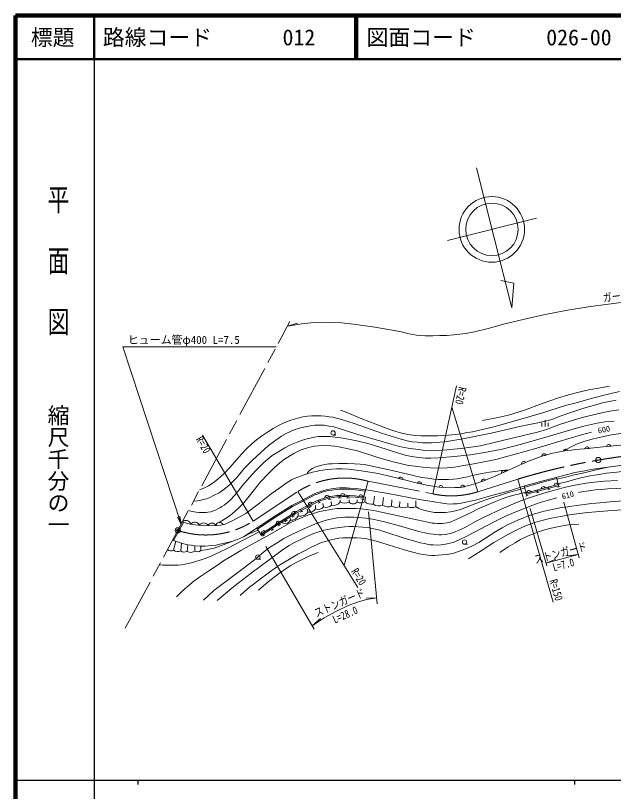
# Model space of a CAD drawing. Units: millimetres, scale not verified. Extents: x 40000 to 680000, y 20000 to 380000.
# Drawn here: x 40000 to 176915, y 202409 to 380000 of the extents above; entities that cross this region are included whole.
import ezdxf
from ezdxf.enums import TextEntityAlignment as Align

# ---------------------------------------------------------------- set-up
doc = ezdxf.new("R2010")
doc.units = ezdxf.units.MM
doc.header["$LTSCALE"] = 1000
doc.header["$PDMODE"] = 32
doc.header["$PDSIZE"] = 500
doc.linetypes.add('CHAIN', pattern=[18.5, 12, -1.5, 3.5, -1.5])
doc.linetypes.add('DASHED', pattern=[7.5, 6, -1.5])
for name, color, linetype, lineweight in [('M-BGD', 7, 'Continuous', 13), ('M-BMK', 2, 'CHAIN', 13), ('M-BMK-SRVR', 3, 'Continuous', 13), ('M-STR-HTXT', 7, 'Continuous', 13), ('M-TTL', 2, 'Continuous', 140), ('M-TTL-BAND', 7, 'Continuous', 25), ('M-TTL-LINE', 7, 'Continuous', 50)]:
    doc.layers.add(name, color=color, linetype=linetype, lineweight=lineweight)
doc.layers.add('M-OTRS', color=6, linetype='Continuous')
doc.layers.add('M-TTL-TXT', color=7, linetype='Continuous')
doc.styles.add('@ＭＳ ゴシック', font='')
doc.styles.add('ＭＳ ゴシック', font='')
doc.styles.get('@ＭＳ ゴシック').set_extended_font_data('@MS Gothic')
doc.styles.get('ＭＳ ゴシック').set_extended_font_data('MS Gothic')

# ---------------------------------------------------------------- blocks, each defined once
blk = doc.blocks.new('open_arrow')
at = {"color": 0, "linetype": 'Continuous', "lineweight": -2}
blk.add_lwpolyline([(7.5, 1.25), (0, 0), (7.5, -1.25)], dxfattribs=at)

msp = doc.modelspace()

# ---------------------------------------------------------------- linework, layer by layer
at = {"layer": 'M-BGD'}
for p, q in [((160484, 285908), (160484, 286808)), ((161234, 285908), (161234, 287408)), ((161984, 285908), (161984, 286808)), ((112707, 283971), (113373, 283971)), ((170360, 280835), (171345, 280941)), ((175332, 281368), (176317, 281467)), ((160528, 279149), (161482, 279414)), ((165391, 280290), (166373, 280421)), ((155876, 277318), (156786, 277710)), ((151315, 275271), (152216, 275682)), ((127718, 274067), (128683, 273838)), ((146712, 273321), (147648, 273648)), ((163871, 274335), (164346, 272392)), ((131994, 273012), (132962, 272799)), ((136903, 272071), (137891, 271994)), ((141895, 272013), (142876, 272152)), ((156491, 272325), (157003, 270389)), ((160374, 271645), (161330, 271907)), ((161710, 272012), (162289, 272171)), ((162000, 272092), (162159, 271513)), ((163303, 272434), (164263, 272681)), ((164562, 272757), (163980, 272608)), ((164711, 272176), (164130, 272027)), ((164420, 272102), (164271, 272683)), ((113949, 270154), (114548, 270181)), ((114249, 270167), (114276, 269568)), ((114415, 270171), (115405, 270191)), ((115799, 270192), (116398, 270166)), ((116098, 270179), (116073, 269579)), ((118588, 269943), (119570, 269817)), ((119602, 269511), (120117, 271461)), ((121955, 268197), (122158, 270027)), ((156626, 270584), (157198, 270766)), ((156808, 270012), (157380, 270194)), ((156912, 270675), (157094, 270103)), ((157090, 270730), (158039, 271014)), ((159150, 271308), (159729, 271467)), ((159309, 270729), (159888, 270888)), ((159439, 271387), (159599, 270809)), ((161870, 271434), (162448, 271593)), ((107102, 267952), (107977, 268417)), ((109077, 268980), (109638, 269193)), ((109290, 268419), (109851, 268631)), ((109358, 269086), (109570, 268525)), ((110530, 267520), (110350, 268354)), ((110834, 269596), (111793, 269848)), ((111535, 269799), (112125, 269910)), ((111646, 269209), (112236, 269320)), ((111830, 269854), (111941, 269265)), ((112387, 267906), (112252, 268762)), ((113977, 269554), (114576, 269582)), ((114350, 268674), (114322, 269114)), ((115773, 269592), (116372, 269566)), ((116368, 268628), (116365, 269135)), ((118230, 268614), (118238, 269135)), ((119860, 269175), (119265, 269251)), ((119937, 269770), (119341, 269847)), ((119563, 269213), (119639, 269808)), ((120019, 268736), (120136, 269836)), ((124062, 267958), (124240, 269690)), ((126119, 267713), (126178, 269185)), ((127941, 267575), (127959, 268764)), ((129840, 267527), (129824, 268403)), ((131644, 267595), (131690, 268920)), ((104977, 266832), (105509, 267110)), ((105243, 266971), (105521, 266439)), ((105255, 266300), (105787, 266578)), ((106906, 266325), (106808, 267009)), ((106968, 267880), (107497, 268162)), ((107233, 268021), (107515, 267492)), ((107250, 267351), (107779, 267633)), ((108689, 267088), (108653, 267875)), ((101378, 264660), (101886, 264980)), ((101632, 264820), (101952, 264312)), ((102938, 264505), (102898, 264932)), ((103038, 265703), (103545, 266023)), ((103254, 265822), (104096, 266345)), ((103291, 265863), (103611, 265355)), ((103357, 265195), (103865, 265515)), ((104732, 265516), (104682, 266081)), ((98264, 262647), (98766, 262976)), ((99717, 263590), (100547, 264130)), ((99876, 263707), (100380, 264032)), ((100128, 263869), (100454, 263365)), ((100202, 263203), (100706, 263528)), ((101285, 263784), (101073, 264114)), ((101698, 264152), (102206, 264472)), ((96328, 261013), (95241, 262692)), ((96245, 261318), (96744, 261651)), ((96347, 261385), (97174, 261931)), ((96494, 261485), (96827, 260985)), ((96578, 260819), (97077, 261152)), ((98515, 262812), (98844, 262310)), ((98593, 262145), (99095, 262474)), ((76199, 257635), (76672, 259680)), ((77836, 257461), (78023, 259230)), ((79321, 257341), (79483, 258888)), ((81070, 257425), (81091, 258637)), ((82466, 257538), (82469, 258552)), ((142812, 258994), (143479, 258994)), ((95485, 255562), (96151, 255562))]:
    msp.add_line(p, q, dxfattribs=at)
at = {"layer": 'M-BGD', "linetype": 'DASHED'}
msp.add_line((76197, 259850), (78471, 263999), dxfattribs=at)
at = {"layer": 'M-BGD'}
for points in [[(146913, 287327), (150155, 287906), (152857, 288549), (156517, 289682), (160596, 291187), (164090, 292399), (166586, 293183), (168992, 293775), (171295, 294302), (173913, 294818), (175998, 295165)], [(114414, 289700), (115720, 289239), (119296, 287732), (122499, 286484), (125491, 285301), (127078, 284820), (128149, 284517), (129837, 284131), (131489, 283894), (132785, 283791), (134136, 283791), (135438, 283801), (136701, 283835), (138017, 283843), (139118, 283937), (139871, 284002), (140714, 284075), (142016, 284275), (143060, 284481), (144649, 284757), (147229, 285317), (149520, 285901), (155693, 287616), (160408, 288954), (165964, 290720), (168396, 291389), (171307, 292209), (174191, 292946), (178299, 293962)], [(82140, 271454), (83105, 271830), (84192, 272388), (85241, 273051), (86358, 273906), (87660, 275081), (89183, 276647), (91088, 278820), (92713, 280640), (94194, 282054), (95161, 282879), (96340, 283747), (97910, 284803), (98960, 285450), (100354, 286234), (101671, 286837), (103070, 287380), (104622, 287835), (105813, 288126), (106840, 288282), (107822, 288356), (109131, 288395), (110014, 288363), (110929, 288280), (111839, 288170), (112639, 288046), (114659, 287570), (117508, 286646), (121452, 285220), (123806, 284414), (127781, 283186), (129690, 282665), (130795, 282455), (131955, 282327), (133202, 282212), (134246, 282195), (135245, 282201), (136119, 282268), (138292, 282447), (140142, 282718), (142443, 283142), (145868, 283820), (148946, 284451), (155763, 285999), (159574, 286747), (162240, 287403), (162992, 287634), (164466, 288213), (167362, 289246), (170152, 290150), (172841, 290929), (174404, 291327), (175893, 291666), (177523, 291981)], [(80763, 268888), (81645, 268925), (82198, 269040), (82967, 269198), (83700, 269421), (84461, 269701), (85303, 270112), (86656, 270795), (87725, 271541), (88923, 272533), (90662, 274284), (92338, 276337), (94154, 278152), (96231, 280104), (97834, 281503), (99605, 282819), (100888, 283738), (101967, 284350), (103774, 285176), (105244, 285645), (106286, 285857), (107504, 286086), (108539, 286223), (109404, 286278), (110041, 286266), (110634, 286210), (111777, 286050), (112877, 285846), (115326, 285125), (118410, 284092), (126008, 281861), (127614, 281439), (128952, 281165), (130368, 280911), (132245, 280651), (133841, 280480), (135326, 280394), (136775, 280467), (138800, 280578), (142672, 281019), (146468, 281544), (149894, 282346), (154723, 283487), (159485, 284661), (161584, 285263), (164809, 286450), (167963, 287503), (170046, 288058), (172330, 288613), (174552, 289168), (176041, 289476), (178106, 289753)], [(79600, 266724), (80474, 266525), (81401, 266368), (82064, 266268), (82462, 266261), (83132, 266241), (83615, 266265), (84059, 266298), (84736, 266427), (85325, 266624), (85780, 266781), (86339, 267076), (86960, 267395), (87274, 267596), (87774, 267947), (88165, 268253), (89049, 269033), (90307, 270332), (91977, 272414), (93474, 274201), (95010, 275902), (96869, 277730), (97735, 278472), (98776, 279276), (99643, 279874), (100663, 280461), (101671, 281056), (102989, 281717), (104514, 282384), (105460, 282737), (106443, 283045), (107434, 283308), (108480, 283516), (109306, 283634), (110278, 283673), (111341, 283674), (112058, 283625), (113151, 283501), (115011, 283244), (118169, 282649), (120698, 282046), (123164, 281319), (127429, 279909), (129191, 279396), (130685, 279095), (132313, 278850), (133885, 278705), (135123, 278716), (136996, 278772), (140426, 279039), (144162, 279485), (147859, 280066), (151394, 280779), (155520, 281827), (160644, 283301), (164536, 284438), (168476, 285544), (170427, 286057), (173159, 286681), (174995, 286985), (177069, 287197)], [(86593, 263945), (88716, 265278), (89636, 265965), (91145, 267304), (92240, 268472), (94389, 271108), (96086, 273298), (97812, 275121), (99282, 276537), (100511, 277658), (101620, 278486), (103708, 279786), (105432, 280588), (107075, 281122), (108451, 281416), (109400, 281509), (110589, 281563), (112271, 281481), (113006, 281412), (114065, 281256), (118281, 280374), (122751, 278939), (126193, 277960), (128398, 277397), (129996, 277028), (131491, 276835), (133149, 276628), (134910, 276466), (137042, 276428), (138834, 276492), (140526, 276666), (142217, 276921), (144924, 277406), (149950, 278420), (158837, 280805), (166451, 283125), (169561, 284036), (171851, 284671)], [(165366, 280284), (167042, 281219), (168471, 281863), (170356, 282546), (172050, 283077), (174593, 283659), (176482, 284039), (178594, 284355)], [(180918, 281929), (175327, 281368), (170205, 280819), (168231, 280640), (167316, 280546), (165860, 280352), (164871, 280215), (163831, 280024), (163022, 279816), (161595, 279445), (160709, 279199), (158913, 278563), (157424, 277986), (156592, 277626), (154528, 276737), (150345, 274829), (147241, 273506), (145425, 272873), (143802, 272439), (142530, 272103), (141623, 271975), (140598, 271947), (139288, 271919), (138450, 271951), (136975, 272065), (136028, 272198), (134166, 272535), (132026, 273005), (128426, 273899), (127558, 274105)], [(164247, 272797), (166121, 273290), (168013, 273817), (169464, 274193), (171595, 274618), (173542, 274951), (175349, 275254), (177685, 275519), (180206, 275812), (183580, 276069), (188987, 276391), (193806, 276675), (195932, 276878), (197840, 277122), (200369, 277628), (202766, 278222), (205837, 278941), (207050, 279253)], [(168870, 270861), (170053, 271069), (171282, 271245), (172692, 271433), (174101, 271521), (175595, 271643), (177691, 271772), (181733, 271891), (186178, 271982), (189365, 272127), (192384, 272270), (195072, 272443), (196682, 272586), (197904, 272759), (199197, 273003), (201354, 273506), (203041, 274006), (205701, 274943), (209780, 276665), (212805, 277896), (214542, 278444), (216904, 279359)], [(75956, 259937), (77095, 259529), (78023, 259230), (78863, 259009), (79483, 258888), (80192, 258751), (81018, 258642), (82300, 258550), (83435, 258566), (84837, 258682), (85909, 258811), (86752, 258983), (88500, 259409), (89773, 259726), (90863, 260077), (92219, 260678), (95782, 263053), (99393, 265420), (103277, 267862), (105381, 268961), (107392, 270032), (108402, 270542), (109207, 270847), (110145, 271172), (111327, 271489), (112383, 271689), (113417, 271836), (114177, 271866), (114848, 271897), (115795, 271893), (116553, 271861), (117974, 271736), (120714, 271385), (125323, 270581), (132398, 269251), (135884, 268686), (137776, 268367), (138825, 268213), (139525, 268190), (140211, 268208), (141146, 268270), (142041, 268399), (145649, 269183), (148775, 270046), (153119, 271251), (156837, 272435), (161952, 273842), (165521, 274759), (168081, 275384), (170333, 275831), (171723, 276063), (173331, 276311), (176214, 276742), (179619, 277165)], [(106743, 275079), (106862, 275335), (106999, 275553), (107242, 275801), (107645, 276098), (107969, 276308), (108786, 276680), (110102, 277071), (110829, 277224), (111764, 277363), (112515, 277417), (114039, 277488), (116049, 277498), (117642, 277428), (118903, 277333), (119823, 277223), (120559, 277078), (121624, 276873), (125579, 275987), (130830, 274774), (131937, 274524), (133063, 274302), (134398, 274103), (135818, 273905), (136730, 273822), (137734, 273787), (139127, 273822), (140297, 273891), (141113, 273975), (142249, 274160), (143467, 274435), (144575, 274708), (145600, 274938), (146848, 275202), (148489, 275504), (150297, 275737), (151300, 275849), (152054, 275918), (152717, 275911)], [(127558, 274105), (125637, 274560), (123007, 275147), (120175, 275663), (118059, 275969), (116256, 276144), (114800, 276226), (113463, 276226), (112407, 276164), (111330, 276066), (110340, 275947), (109673, 275860), (108832, 275671), (108000, 275465), (106743, 275079), (106084, 274864), (105457, 274621), (104653, 274308), (103830, 274012), (103224, 273752), (102571, 273378), (101980, 272986), (100537, 271924), (98553, 270515), (95881, 268412), (92773, 266063), (90339, 264723), (88679, 263925), (87757, 263545), (86912, 263367), (85997, 263266), (84335, 263238), (82538, 263309), (81157, 263473), (80074, 263622), (79148, 263795), (78184, 264085)], [(163977, 273905), (166024, 274379), (167634, 274770), (169106, 275105), (171424, 275650), (172981, 275988), (175974, 276706)], [(83061, 246205), (85445, 248375), (86903, 249578), (89372, 251382), (92160, 253420), (94743, 255407), (96768, 257195), (98183, 258262), (99889, 259344), (101474, 260306), (103097, 261151), (104886, 262011), (107050, 262967), (109089, 263785), (110213, 264190), (110896, 264415), (111747, 264630), (112559, 264816), (113572, 265002), (114537, 265136), (115408, 265194), (116473, 265198), (117429, 265173), (118562, 265110), (120189, 264950), (121711, 264742), (123224, 264450), (124800, 264072), (127601, 263280), (132383, 261946), (133756, 261628), (134751, 261412), (135613, 261287), (136268, 261214), (136959, 261167), (137567, 261172), (138355, 261223), (138816, 261296), (139506, 261472), (140329, 261708), (140854, 261891), (141931, 262368), (143146, 262980), (145340, 264161), (147594, 265326), (151194, 267023), (153477, 268030), (155290, 268772), (157351, 269507), (160970, 270666), (163680, 271470), (165903, 272044), (167702, 272468), (168985, 272699), (170547, 272954), (172579, 273193), (174839, 273402), (177852, 273617)], [(156568, 272034), (156922, 272147), (161509, 273409), (163943, 274044)], [(131644, 267595), (132204, 267248), (132730, 267024), (133187, 266886), (134369, 266576), (135938, 266291), (137689, 266222), (138470, 266266), (139562, 266388), (140745, 266638), (141859, 266947), (144415, 267905), (146404, 268668), (148163, 269335), (149506, 269781), (150578, 270103), (152879, 270819), (155161, 271442), (156610, 271875)], [(156926, 270679), (157320, 270805), (162389, 272199), (164275, 272684)], [(157003, 270389), (157406, 270517), (162466, 271909), (164346, 272392)], [(76826, 246969), (77970, 248076), (79314, 249279), (80849, 250524), (82469, 251716), (84297, 252908), (86241, 254232), (87648, 255195), (88942, 255974), (91597, 257559), (93467, 258616), (95679, 259847), (97679, 260921), (102746, 263841), (104350, 264579), (105597, 265094), (107152, 265723), (108436, 266134), (109585, 266454), (110876, 266730), (112541, 267020), (113595, 267139), (114722, 267201), (116368, 267174), (117986, 267148), (119246, 267077), (120914, 266889), (122078, 266685), (123401, 266409), (128025, 265450), (131875, 264608), (133332, 264290), (134033, 264113), (134775, 263954), (135408, 263848), (135925, 263792), (136557, 263740), (137082, 263735), (137724, 263756), (138216, 263798), (138809, 263888), (139314, 264007), (139810, 264174), (140570, 264468), (142068, 265206), (144476, 266368), (145804, 267007), (147411, 267680), (149919, 268743), (151398, 269360), (152752, 269825), (154086, 270191), (155382, 270519), (156867, 270903)], [(95404, 262440), (95947, 262802), (99555, 265168), (103427, 267602), (105521, 268696), (107530, 269766), (108523, 270267), (109310, 270565), (110233, 270885), (111394, 271197), (112432, 271393), (113444, 271537), (114190, 271566), (114854, 271597), (115788, 271593), (116534, 271561), (117942, 271437), (120040, 271168)], [(96165, 261265), (97356, 262052), (100880, 264347), (104373, 266516), (106174, 267458), (108174, 268523), (109088, 268984), (109787, 269249), (110645, 269546), (111982, 269898), (112661, 270011), (113570, 270141), (114250, 270167), (115571, 270194), (115755, 270193), (116442, 270164), (117791, 270045), (119679, 269803)], [(86147, 246122), (89987, 249350), (93949, 252345), (98108, 255461), (101359, 257832), (102681, 258694), (103846, 259359), (105176, 260024), (106719, 260736), (108107, 261342), (109430, 261815), (110616, 262185), (111905, 262480), (113030, 262665), (114262, 262831), (115427, 262954), (116380, 263030), (117415, 263043), (118430, 263002), (119554, 262913), (120950, 262741), (122013, 262522), (123116, 262282), (124577, 261844), (129196, 260297), (131406, 259666), (132625, 259337), (133616, 259130), (134840, 258871), (135608, 258822), (136630, 258806), (137423, 258822), (138084, 258907), (138850, 259050), (140193, 259420), (141402, 259923), (143361, 260864), (149621, 264127), (152158, 265419), (154543, 266424), (158450, 267969), (160142, 268533), (161746, 268987), (163947, 269588)], [(91400, 247278), (92416, 248207), (93571, 249156), (94731, 250015), (96120, 251046), (97538, 252147), (98468, 252837), (99772, 253743), (100692, 254370), (101445, 254814), (102380, 255358), (103460, 256018), (104652, 256697), (105437, 257123), (106347, 257583), (107858, 258367), (108906, 258881), (109706, 259247), (110391, 259492), (111410, 259806), (112278, 260036), (113258, 260251), (113995, 260366), (114962, 260460), (115966, 260486), (116985, 260475), (118160, 260444), (119237, 260376), (120126, 260272), (120727, 260152), (121443, 260005), (122044, 259849), (123848, 259333), (126790, 258384), (128796, 257770), (130052, 257379), (131268, 257083), (132425, 256807), (133378, 256617), (134414, 256470), (135281, 256431), (136030, 256444), (136753, 256464), (137601, 256542), (138751, 256674), (139704, 256825), (140338, 256983), (141396, 257338), (142842, 257896), (144487, 258560), (146073, 259423), (147394, 260198), (149970, 261898), (151390, 262728), (152671, 263433), (154997, 264499), (156321, 265059), (157472, 265481), (158818, 265947), (159748, 266199), (160719, 266464), (162095, 266784), (163664, 267131), (164653, 267301), (165976, 267487), (167355, 267719), (168531, 267883), (171849, 268294), (173846, 268507), (176070, 268699), (183310, 269257)], [(96328, 261013), (96885, 261384), (100474, 263737), (104274, 266126), (106314, 267192), (108313, 268256), (109209, 268709), (109889, 268967), (110733, 269259), (111772, 269538), (112710, 269715), (113597, 269842), (114262, 269868), (114890, 269897), (115748, 269893), (116423, 269864), (117759, 269747), (119602, 269511)], [(143721, 255662), (146635, 257472), (149498, 259375), (151119, 260316), (152842, 261265), (154808, 262271), (155754, 262735), (156633, 263119), (157631, 263517), (159142, 264030), (160284, 264370), (161665, 264721), (163127, 265032), (164796, 265354), (166883, 265735), (169025, 266038), (171079, 266241), (175622, 266613), (178887, 266849)], [(150858, 257140), (152791, 258403), (154390, 259344), (155651, 260049), (157064, 260733), (158142, 261196), (159146, 261626), (159902, 261883), (161395, 262361), (162651, 262637), (164442, 263037), (166045, 263328), (167350, 263474), (168990, 263571)], [(72904, 254252), (73664, 254186), (74558, 254172), (75417, 254177), (76489, 254199), (77204, 254231), (77992, 254304), (78853, 254432), (79614, 254600), (80497, 254812), (82314, 255356), (83642, 255819), (85119, 256410), (88481, 257994), (92088, 259944), (95784, 261853)], [(92219, 260678), (93783, 261493), (95537, 262235)], [(82466, 257538), (83585, 257738), (84695, 257908), (85475, 258092), (88155, 259049), (89773, 259726)], [(95628, 248487), (97858, 250410), (100248, 252231), (102891, 254014), (104232, 254801), (105762, 255559), (107176, 256229), (109304, 257103)]]:
    msp.add_lwpolyline(points, dxfattribs=at)
for centre in [(112707, 284471), (142812, 259494), (95485, 256062)]:
    msp.add_circle(centre, 500, dxfattribs=at)
for centre, radius, start, end in [((165895, 280258), 505, 18.72865, 176.38684), ((170863, 280791), 505, 17.29206, 174.95025), ((175834, 281320), 505, 16.90557, 174.56376), ((161031, 279187), 505, 26.68743, 184.34562), ((156370, 277424), 505, 34.47088, 192.12907), ((151806, 275388), 505, 35.69983, 193.35802), ((128178, 273857), 505, 357.83945, 155.49764), ((147212, 273392), 505, 30.39264, 188.05084), ((132457, 272810), 505, 358.79709, 156.45528), ((137390, 271935), 505, 6.73676, 164.39495), ((142399, 271986), 505, 19.24745, 176.90565), ((160878, 271682), 505, 26.54982, 184.20801), ((163807, 272462), 505, 25.59158, 183.24977), ((111338, 269627), 505, 25.89711, 183.5553), ((114912, 270083), 505, 12.33016, 169.98835), ((119067, 269783), 505, 3.86538, 161.52357), ((157593, 270778), 505, 27.79414, 185.45233), ((107585, 268098), 505, 39.20926, 196.86745), ((112795, 269754), 1893, 257.55552, 325.21059), ((115405, 270660), 2249, 242.00159, 295.35354), ((117306, 269511), 1288, 223.29551, 315.87455), ((118999, 270514), 2050, 247.95494, 299.82732), ((121464, 270180), 2043, 224.97461, 283.88926), ((123183, 269619), 1880, 229.20238, 297.88571), ((103727, 266000), 505, 43.01469, 200.67288), ((107258, 267968), 1680, 257.91144, 328.40819), ((109288, 268678), 1699, 249.36305, 317.01145), ((111094, 269463), 2024, 253.81245, 309.68789), ((125312, 269693), 2138, 234.22613, 292.1887), ((127177, 269576), 2142, 240.40465, 290.90489), ((128941, 269520), 2187, 242.809, 294.29691), ((130666, 269595), 2227, 248.24837, 296.07481), ((103108, 266301), 1804, 264.59316, 334.22027), ((105308, 267294), 1869, 252.05173, 328.77812), ((79019, 263279), 1160, 16.98009, 136.00971), ((81044, 262905), 1160, 23.05637, 142.08599), ((83077, 262716), 1160, 27.279, 146.30862), ((84970, 262897), 930, 23.18015, 157.84975), ((86718, 263031), 923, 30.15245, 165.41005), ((100186, 263778), 505, 44.24549, 201.90368), ((101719, 265044), 1333, 251.02115, 336.14285), ((96814, 261577), 505, 44.62481, 202.283), ((75620, 258650), 1169, 226.26344, 299.7246), ((77178, 259050), 1720, 235.32348, 292.48623), ((81681, 258549), 1280, 241.47542, 307.79442), ((78688, 258750), 1545, 236.54798, 294.22291), ((80128, 258802), 1669, 241.11559, 304.37787)]:
    msp.add_arc(centre, radius, start, end, dxfattribs=at)
at = {"layer": 'M-BMK'}
for p, q in [((65128, 239771), (102805, 309941)), ((145847, 271004), (155000, 273885)), ((120712, 273412), (135528, 270522)), ((94383, 264275), (104674, 271067))]:
    msp.add_line(p, q, dxfattribs=at)
for centre, radius, start, end in [((198745, 130405), 150000, 95.68855, 106.95586), ((115339, 254147), 20000, 74.41575, 122.22237), ((139788, 290063), 20000, 257.70302, 287.63747), ((83580, 281107), 20000, 251.25756, 302.69215)]:
    msp.add_arc(centre, radius, start, end, dxfattribs=at)
at = {"layer": 'M-BMK-SRVR'}
for p, q in [((145524, 345113), (153635, 313096)), ((159263, 333636), (138906, 328479)), ((154067, 318746), (151137, 319392)), ((153635, 313096), (154067, 318746))]:
    msp.add_line(p, q, dxfattribs=at)
for centre, radius in [((149044, 331047), 7500), ((149085, 331057), 6000), ((173439, 278255), 600), ((77154, 262167), 600)]:
    msp.add_circle(centre, radius, dxfattribs=at)
at = {"layer": 'M-OTRS'}
msp.add_point((77154, 262167), dxfattribs=at)
at = {"layer": 'M-STR-HTXT'}
for p, q in [((102238, 308885), (104581, 309620)), ((135528, 270522), (140975, 295240)), ((145847, 271004), (139908, 290397)), ((94383, 264275), (82793, 283930)), ((155000, 273885), (163099, 245740)), ((120712, 273412), (115236, 254183)), ((104674, 271067), (118411, 249107)), ((165519, 268606), (169040, 255868)), ((120837, 266397), (122836, 245374)), ((157839, 267201), (161637, 254043)), ((97332, 258477), (108402, 239580)), ((161462, 254650), (168830, 256630)), ((168830, 256630), (166393, 256329)), ((161462, 254650), (163721, 255611)), ((122710, 246700), (120255, 246662)), ((107949, 240352), (109794, 241972))]:
    msp.add_line(p, q, dxfattribs=at)
for points in [[(102238, 308885), (105550, 309435), (108287, 309710), (110821, 309783), (114605, 309655), (117402, 309351), (122285, 308707), (128016, 307666), (130115, 307125), (131833, 306869), (133789, 306729), (135526, 306715), (137097, 306740), (138769, 306777), (140365, 306890), (143074, 307192), (145129, 307618), (148188, 308363), (152037, 309412), (156536, 310526), (160896, 311492), (165987, 312482), (171093, 313327), (175754, 313971), (179853, 314438)], [(77929, 263612), (64563, 304142), (99660, 304142)], [(107949, 240352), (110676, 242142), (113316, 243627), (116166, 244973), (118562, 245847), (120380, 246336), (122710, 246700)]]:
    msp.add_lwpolyline(points, dxfattribs=at)
at = {"layer": 'M-TTL'}
for p, q in [((40000, 380000), (40000, 20000)), ((680000, 380000), (40000, 380000))]:
    msp.add_line(p, q, dxfattribs=at)
at = {"layer": 'M-TTL-BAND'}
for p, q in [((58000, 370000), (58000, 20000)), ((40000, 205000), (579000, 205000)), ((68000, 205000), (68000, 204000)), ((168000, 205000), (168000, 204000))]:
    msp.add_line(p, q, dxfattribs=at)
at = {"layer": 'M-TTL-LINE'}
for p, q in [((58000, 380000), (58000, 370000)), ((117750, 380000), (117750, 370000)), ((118250, 380000), (118250, 370000)), ((40000, 370000), (680000, 370000))]:
    msp.add_line(p, q, dxfattribs=at)

# ---------------------------------------------------------------- block references
at = {"layer": 'M-STR-HTXT', "xscale": 240, "yscale": 240, "rotation": 108.3}
msp.add_blockref('open_arrow', (77929, 263612), dxfattribs=at)

# ---------------------------------------------------------------- texts
at = {"layer": 'M-BGD', "style": 'ＭＳ ゴシック'}
for s, rotation, p in [('600', 11.12, (174718, 285240)), ('610', 14.49, (166448, 270236))]:
    msp.add_text(s, height=1320, rotation=rotation, dxfattribs=at).set_placement(p, align=Align.MIDDLE_CENTER)
at = {"layer": 'M-STR-HTXT', "style": 'ＭＳ ゴシック', "width": 0.8}
for s, rotation, p in [('ガーケーブル\u3000L=202.0', 7.109, (185245, 315218)), ('ストンガード', 15.041, (165159, 255590)), ('L=7.0', 15.041, (165816, 252903)), ('ストンガード', 23.821, (114762, 244253)), ('L=28.0', 23.821, (116059, 241531))]:
    msp.add_text(s, height=1833, rotation=rotation, dxfattribs=at).set_placement(p, align=Align.BOTTOM_CENTER)
at = {"layer": 'M-STR-HTXT', "style": 'ＭＳ ゴシック'}
msp.add_text('ヒューム管φ400 L=7.5', height=1833, dxfattribs=at).set_placement((65728, 304296), align=Align.BOTTOM_LEFT)
at = {"layer": 'M-STR-HTXT', "style": 'ＭＳ ゴシック', "width": 0.8}
msp.add_text('R=20', height=1833, rotation=257.572, dxfattribs=at).set_placement((140975, 295240), align=Align.BOTTOM_LEFT)
msp.add_text('R=20', height=1833, rotation=300.527, dxfattribs=at).set_placement((82793, 283930), align=Align.TOP_LEFT)
for s, rotation, p in [('R=20', 302.027, (118411, 249107)), ('R=150', 286.054, (163099, 245740))]:
    msp.add_text(s, height=1833, rotation=rotation, dxfattribs=at).set_placement(p, align=Align.BOTTOM_RIGHT)
at = {"layer": 'M-TTL-BAND', "style": '@ＭＳ ゴシック', "width": 1.4}
msp.add_text('平  面  図', height=3666, rotation=270, dxfattribs=at).set_placement((49777, 306475), align=Align.MIDDLE_RIGHT)
at = {"layer": 'M-TTL-BAND', "style": '@ＭＳ ゴシック'}
msp.add_text('縮尺千分の一', height=3666, rotation=270, dxfattribs=at).set_placement((49777, 261030), align=Align.MIDDLE_RIGHT)
at = {"layer": 'M-TTL-TXT', "style": 'ＭＳ ゴシック'}
msp.add_text('標題', height=3666, dxfattribs=at).set_placement((48500, 375000), align=Align.MIDDLE_CENTER)
for s, p in [('路線コード', (60000, 375000)), ('012', (101142, 375000)), ('図面コード', (120380, 375000)), ('026-00', (161521, 375000))]:
    msp.add_text(s, height=3666, dxfattribs=at).set_placement(p, align=Align.MIDDLE_LEFT)

doc.saveas('drawing.dxf')
